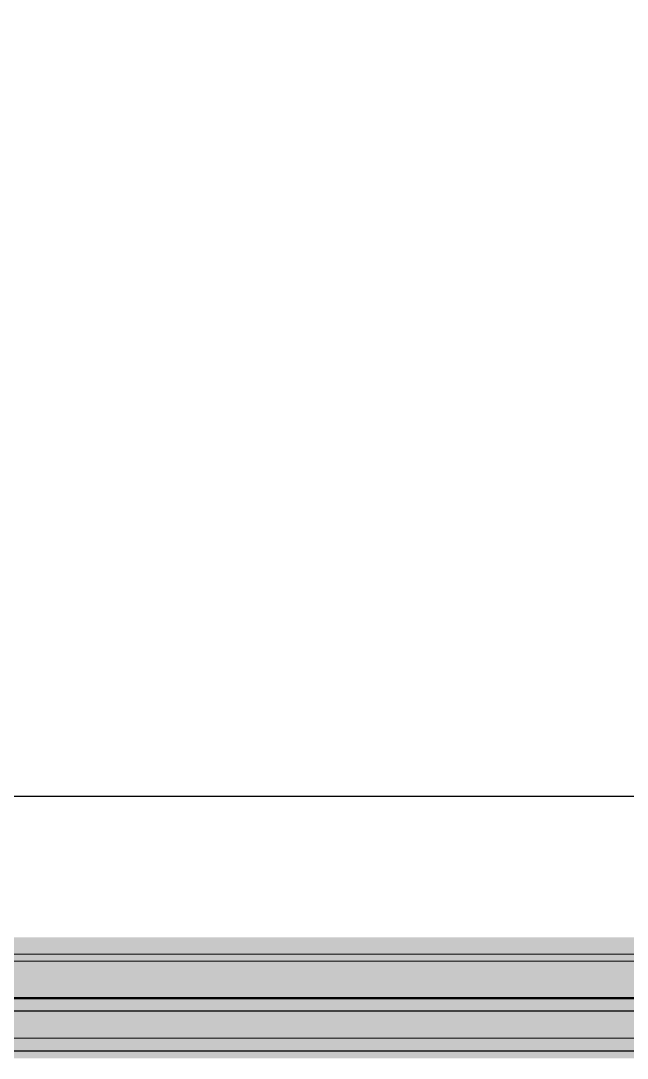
# Model space of a CAD drawing. Header units: millimetres. Extents: x 3546612 to 5615882, y 547008 to 3162891.
# Drawn here: x 5466581 to 5468088, y 2457718 to 2460293 of the extents above; entities that cross this region are included whole.
import ezdxf

# ---------------------------------------------------------------- set-up
doc = ezdxf.new("R2010")
doc.units = ezdxf.units.MM
for name, color, linetype in [('HEB-Angle joint', 1, 'Continuous'), ('HEB-Area(PC Topping)', 3, 'Continuous'), ('XR-평면도$0$A-ELEV-PATT', 9, 'Continuous')]:
    doc.layers.add(name, color=color, linetype=linetype)
for name, color, linetype, lineweight in [('XR-평면도$0$A-CNTL', 9, 'Continuous', 15), ('XR-평면도$0$A-ELEV-LIN2', 9, 'Continuous', 25), ('XR-평면도$0$A-ELEV-LIN3', 9, 'Continuous', 18)]:
    doc.layers.add(name, color=color, linetype=linetype, lineweight=lineweight)

# ---------------------------------------------------------------- blocks, each defined once
blk = doc.blocks.new('XR-평면도$0$중심선(210216)')
at = {"layer": 'XR-평면도$0$A-CNTL', "ltscale": 300}
blk.add_lwpolyline([(-10000, 119000), (186000, 119000)], dxfattribs=at)
blk = doc.blocks.new('XR-평면도$0$범퍼_1')
at = {"layer": 'XR-평면도$0$A-ELEV-PATT', "ltscale": 0.002}
h = blk.add_hatch(dxfattribs=at)
h.set_pattern_fill('AR-SAND', color=256, angle=180, style=0)
h.set_pattern_definition([(217.5, (21376290.81, -50954928.292), (1.600031296, -48.941323733), [0, -38.608, 0, -43.18, 0, -41.275]), (187.5, (21376290.81, -50954928.29), (-44.95232831, -71.68251006), [0, -20.828, 0, -34.798, 0, -13.335]), (147.5, (21376322.05, -50954928.292), (-79.099237024, -0.143718468), [0, -12.7, 0, -45.72, 0, -59.69]), (137.5, (21376322.05, -50954928.29), (-76.35564525, -22.292932326), [0, -6.35, 0, -29.972, 0, -34.29])])
edge = h.paths.add_edge_path()
edge.add_arc((-4693.7, 123.7), 8.33, 90, 180)
edge.add_line((-4702, 123.7), (-4702, 32))
edge.add_line((-4702, 32), (5694, 32))
edge.add_line((5694, 32), (5694, 123.7))
edge.add_arc((5685.7, 123.7), 8.33, 0, 90)
edge.add_line((5685.7, 132), (-4693.7, 132))
h = blk.add_hatch(dxfattribs=at)
h.set_pattern_fill('AR-HBONE', color=256, scale=0.1, angle=180, style=0)
h.set_pattern_definition([(225, (21375357.164, -50954683.464), (-1e-14, -14.3684097937), [30.48, -10.16]), (315, (21375349.98, -50954690.648), (-1e-14, -14.3684097937), [30.48, -10.16])])
h.paths.add_polyline_path([(-4702, 32), (5694, 32), (5694, 2), (-4702, 2)])
at = {"layer": 'XR-평면도$0$A-ELEV-LIN3'}
blk.add_line((-4400, 0), (4400, 0), dxfattribs=at)
at = {"layer": 'XR-평면도$0$A-ELEV-PATT'}
for p, q in [((-4693.7, 132), (5685.7, 132)), ((-4702, 32), (5694, 32))]:
    blk.add_line(p, q, dxfattribs=at)
at = {"layer": 'XR-평면도$0$A-ELEV-PATT', "ltscale": 0.002}
blk.add_lwpolyline([(5694, 52), (5696, 52), (5696, 0), (-4704, 0), (-4704, 52), (-4702, 52), (-4702, 2), (5694, 2)], close=True, dxfattribs=at)
at = {"layer": 'XR-평면도$0$A-ELEV-PATT'}
blk.add_lwpolyline([(-4702, 32), (-4702, 2), (5694, 2), (5694, 32)], dxfattribs=at)
blk = doc.blocks.new('XR-평면도$0$스크린+범퍼_기준층(210318)')
at = {"layer": 'XR-평면도$0$A-ELEV-LIN3', "linetype": 'Continuous'}
blk.add_lwpolyline([(408.8, -619.5), (408.8, -10380.5), (391.3, -10380.5), (391.3, -619.5)], dxfattribs=at)
at = {"rotation": 270}
blk.add_blockref('XR-평면도$0$범퍼_1', (500, -5004), dxfattribs=at)

msp = doc.modelspace()

# ---------------------------------------------------------------- linework, layer by layer
at = {"layer": 'HEB-Angle joint', "const_width": 300}
msp.add_lwpolyline([(5427097.8, 2494208), (5499075, 2494208), (5499075, 2457867.6), (5427097.8, 2457867.6)], close=True, dxfattribs=at)
at = {"layer": 'HEB-Area(PC Topping)'}
msp.add_lwpolyline([(5370975.1, 2535967.6), (5494175.1, 2535967.6), (5494175.1, 2525067.6), (5499175.1, 2525067.6), (5499175.1, 2463667.6), (5488125.1, 2463667.6), (5488125.1, 2459167.6), (5487025.1, 2459167.6), (5487025.1, 2458367.6), (5461075.1, 2458367.6), (5461075.1, 2461367.6), (5459075.1, 2461367.6), (5459075.1, 2458367.6), (5443025.1, 2458367.6), (5443025.1, 2457867.6), (5433125.1, 2457867.6), (5433125.1, 2458367.6), (5406075.1, 2458367.6)], dxfattribs=at)
at = {"layer": 'XR-평면도$0$A-ELEV-LIN2'}
msp.add_line((5466075, 2457867.6), (5476075, 2457867.6), dxfattribs=at)
msp.add_line((5466075, 2457867.6), (5476075, 2457867.6), dxfattribs=at)
msp.add_line((5466075, 2457867.6), (5476075, 2457867.6), dxfattribs=at)
at = {"layer": 'XR-평면도$0$A-ELEV-LIN3'}
for points in [[(5433125, 2445467.6), (5443025, 2445467.6), (5443025, 2444867.6), (5444125, 2444867.6), (5444125, 2446367.6), (5443025, 2446367.6), (5443025, 2457867.6), (5483675, 2457867.6), (5483675, 2450867.6), (5488125, 2450867.6), (5488125, 2446367.6), (5487025, 2446367.6), (5487025, 2444867.6), (5488125, 2444867.6), (5488125, 2445467.6), (5498175, 2445467.6), (5498175, 2444867.6), (5498475, 2444867.6), (5498475, 2430167.6)], [(5433125, 2445467.6), (5443025, 2445467.6), (5443025, 2444867.6), (5444125, 2444867.6), (5444125, 2446367.6), (5443025, 2446367.6), (5443025, 2457867.6), (5483675, 2457867.6), (5483675, 2450867.6), (5488125, 2450867.6), (5488125, 2446367.6), (5487025, 2446367.6), (5487025, 2444867.6), (5488125, 2444867.6), (5488125, 2445467.6), (5498175, 2445467.6), (5498175, 2444867.6), (5498475.1, 2444867.6), (5498475.1, 2430167.6)], [(5433125, 2445467.6), (5443025, 2445467.6), (5443025, 2444867.6), (5444125, 2444867.6), (5444125, 2446367.6), (5443025, 2446367.6), (5443025, 2457867.6), (5483675, 2457867.6), (5483675, 2450867.6), (5488125, 2450867.6), (5488125, 2446367.6), (5487025, 2446367.6), (5487025, 2444867.6), (5488125, 2444867.6), (5488125, 2445467.6), (5498175, 2445467.6), (5498175, 2444867.6), (5498475.1, 2444867.6), (5498475.1, 2430167.6)], [(5431925, 2444767.6), (5433225, 2444767.6), (5433225, 2445367.6), (5442925, 2445367.6), (5442925, 2444767.6), (5444225, 2444767.6), (5444225, 2446467.6), (5443125, 2446467.6), (5443125, 2457767.6), (5483575, 2457767.6), (5483575, 2450767.6), (5488025, 2450767.6), (5488025, 2446467.6), (5486925, 2446467.6), (5486925, 2444767.6), (5488225, 2444767.6), (5488225, 2445367.6), (5498075, 2445367.6), (5498075, 2444767.6), (5498375, 2444767.6), (5498375, 2430267.6)], [(5431925, 2444767.6), (5433225, 2444767.6), (5433225, 2445367.6), (5442925, 2445367.6), (5442925, 2444767.6), (5444225, 2444767.6), (5444225, 2446467.6), (5443125, 2446467.6), (5443125, 2457767.6), (5483575, 2457767.6), (5483575, 2450767.6), (5488025, 2450767.6), (5488025, 2446467.6), (5486925, 2446467.6), (5486925, 2444767.6), (5488225, 2444767.6), (5488225, 2445367.6), (5498075, 2445367.6), (5498075, 2444767.6), (5498375.1, 2444767.6), (5498375.1, 2430267.6)], [(5431925, 2444767.6), (5433225, 2444767.6), (5433225, 2445367.6), (5442925, 2445367.6), (5442925, 2444767.6), (5444225, 2444767.6), (5444225, 2446467.6), (5443125, 2446467.6), (5443125, 2457767.6), (5483575, 2457767.6), (5483575, 2450767.6), (5488025, 2450767.6), (5488025, 2446467.6), (5486925, 2446467.6), (5486925, 2444767.6), (5488225, 2444767.6), (5488225, 2445367.6), (5498075, 2445367.6), (5498075, 2444767.6), (5498375.1, 2444767.6), (5498375.1, 2430267.6)]]:
    msp.add_lwpolyline(points, dxfattribs=at)

# ---------------------------------------------------------------- block references
at = {"xscale": -1, "rotation": 90}
msp.add_blockref('XR-평면도$0$스크린+범퍼_기준층(210318)', (5465575, 2458367.6), dxfattribs=at)
msp.add_blockref('XR-평면도$0$스크린+범퍼_기준층(210318)', (5465575, 2458367.6), dxfattribs=at)
msp.add_blockref('XR-평면도$0$스크린+범퍼_기준층(210318)', (5465575, 2458367.6), dxfattribs=at)
at = {"layer": 'XR-평면도$0$A-CNTL'}
msp.add_blockref('XR-평면도$0$중심선(210216)', (5322575, 2339367.6), dxfattribs=at)

doc.saveas('drawing.dxf')
